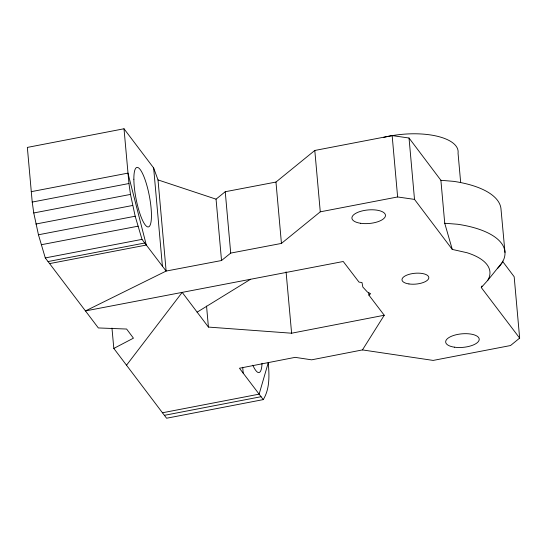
<?xml version="1.0" encoding="UTF-8"?>
<svg xmlns="http://www.w3.org/2000/svg" width="547" height="547" viewBox="0 0 547 547"><rect width="100%" height="100%" fill="white"/><g stroke="black" fill="none" stroke-linecap="round" stroke-linejoin="round"><path stroke-width="0.82" d="M111.964 328.07L113.817 348.425L166.589 418.229L263.264 399.611L239.456 368.234L295.141 357.355L311.646 359.83L362.449 349.916L433.169 360.418L510.522 345.54L519.65 338.108L481.285 287.544L481.928 286.026M263.264 399.611C269.992 388.52 269.295 375.187 268.262 362.743L259.128 394.155L162.452 412.773M362.449 349.916L384.247 315.25L368.904 295.127L368.678 292.583M126.514 365.218L182.199 292.378L208.421 327.079L291.606 333.212L384.247 315.25M481.285 287.544L487.801 280.283L502.358 262.286M368.904 295.127L370.606 293.718L367.468 292.084L362.839 287.059L361.998 282.532L359.023 282.122L343.243 261.5L85.462 310.928L45.285 257.924L38.454 234.772L33.764 212.968L32.218 202.069L27.35 147.416L124.005 128.771L153.645 167.97L158.008 179.908L166.131 271.066L85.462 310.928L98.337 327.947L126.624 329.041L133.441 338.169L113.817 348.425M124.005 128.771L128.948 183.518L130.494 194.417L135.177 216.222L142.008 239.374L166.131 271.066L221.528 260.522L216.051 199.163L225.241 191.73L275.968 182.055L314.798 150.466L392.151 135.588L409.033 138.015L440.896 180.298L444.732 223.251L452.266 249.418L467.042 252.735A74.83 30.194 -5.1 0 1 487.801 280.283M221.528 260.522L230.711 253.097L281.438 243.422L320.275 211.826L397.628 196.961L414.51 199.395L452.266 249.418M197.098 312.18L250.581 279.25M31.22 191.676L127.943 173.125L146.309 245.056L49.586 263.606M32.218 202.069L128.948 183.518M33.764 212.968L130.494 194.417M35.876 224.031L132.6 205.481M38.454 234.772L135.177 216.222M41.387 244.714L138.111 226.171M45.285 257.924L142.008 239.374M48.033 261.555L144.757 243.005M164.401 415.33L261.076 396.712M444.732 223.251L457.764 224.27A91.575 36.957 -5.1 0 1 497.613 268.392M440.896 180.298L453.648 181.358A91.575 36.957 -5.1 0 1 501.038 209.508L504.99 252.468M158.008 179.908L216.051 199.163M502.406 261.124L514.173 276.741L519.65 338.108M460.677 182.602L458.051 153.181A53.866 21.736 -5.1 0 0 383.433 137.454M409.033 138.015L414.51 199.395M392.151 135.588L397.628 196.961M314.798 150.466L320.275 211.826M286.074 271.852L291.606 333.212M275.968 182.055L281.438 243.422M242.69 367.256L243.217 373.184M225.241 191.73L230.711 253.097M206.547 306.06L208.421 327.079M153.645 167.97L162.391 266.109M262.027 363.297A30.297 6.79 79.1 0 1 252.817 365.218M454.345 347.167A16.834 6.79 -5.1 0 0 479.213 339.208A16.834 6.79 -5.1 0 0 453.757 335.414A16.834 6.79 -5.1 0 0 454.345 347.167M360.603 223.285A16.834 6.79 -5.1 0 0 385.471 215.327A16.834 6.79 -5.1 0 0 360.015 211.525A16.834 6.79 -5.1 0 0 360.603 223.285M133.865 179.231A30.297 6.796 79.1 0 0 147.184 226.711A30.297 6.796 79.1 0 0 146.89 185.501A30.297 6.796 79.1 0 0 133.865 179.231M408.951 283.948A13.47 5.436 -5.1 0 0 428.821 277.561A13.47 5.436 -5.1 0 0 408.431 274.546A13.47 5.436 -5.1 0 0 408.951 283.948"/></g></svg>
